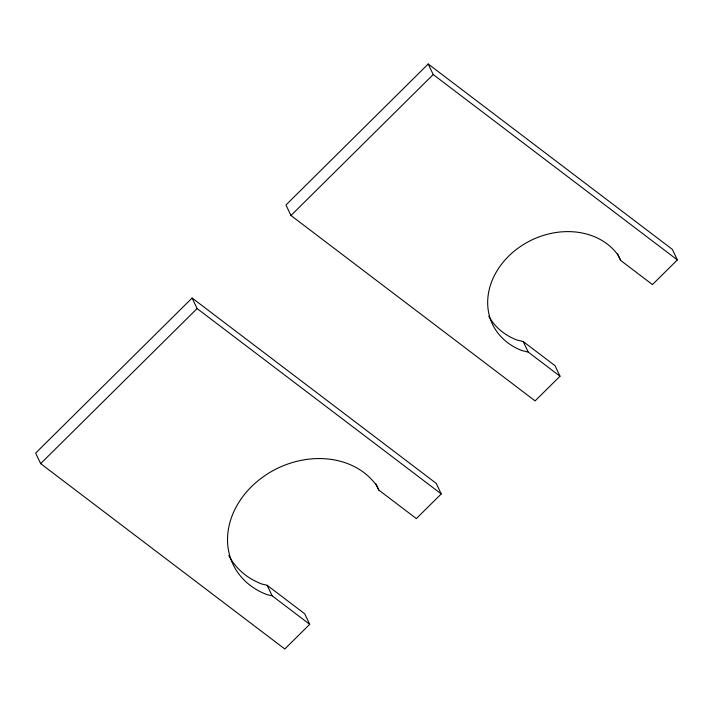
<?xml version="1.0" encoding="UTF-8"?>
<svg xmlns="http://www.w3.org/2000/svg" width="713" height="713" viewBox="0 0 713 713"><rect width="100%" height="100%" fill="white"/><g stroke="black" fill="none" stroke-linecap="round" stroke-linejoin="round"><path stroke-width="1.07" d="M309.692 624.321L272.161 595.827L266.715 594.526A82.164 67.637 -25.4 0 1 251.413 486.721A82.164 67.637 -25.4 0 1 376.616 485.589L378.835 490.098L416.365 518.592L441.249 493.922L436.249 483.387L192.1 298.016L35.65 453.085L40.65 463.628L284.799 648.99L309.692 624.321L304.692 613.786L267.161 585.293L261.707 583.983A82.164 67.637 -25.4 0 1 228.802 555.427M560.017 376.214L528.226 352.079L521.961 350.582A71.897 59.179 -25.4 0 1 508.574 256.252A71.897 59.179 -25.4 0 1 618.126 255.263L620.675 260.45L652.457 284.585L677.35 259.915L672.35 249.372L428.201 64.01L285.966 204.979L290.975 215.513L535.124 400.884L560.017 376.214L555.008 365.68L523.217 341.545L516.961 340.039A71.897 59.179 -25.4 0 1 488.753 316.162M40.65 463.628L197.1 308.56L192.1 298.016M290.975 215.513L433.201 74.544L428.201 64.01M433.201 74.544L677.35 259.915M197.1 308.56L441.249 493.922M617.485 253.739L620.675 260.45M523.217 341.545L528.226 352.079M375.644 483.396L378.835 490.098M267.161 585.293L272.161 595.827"/></g></svg>
